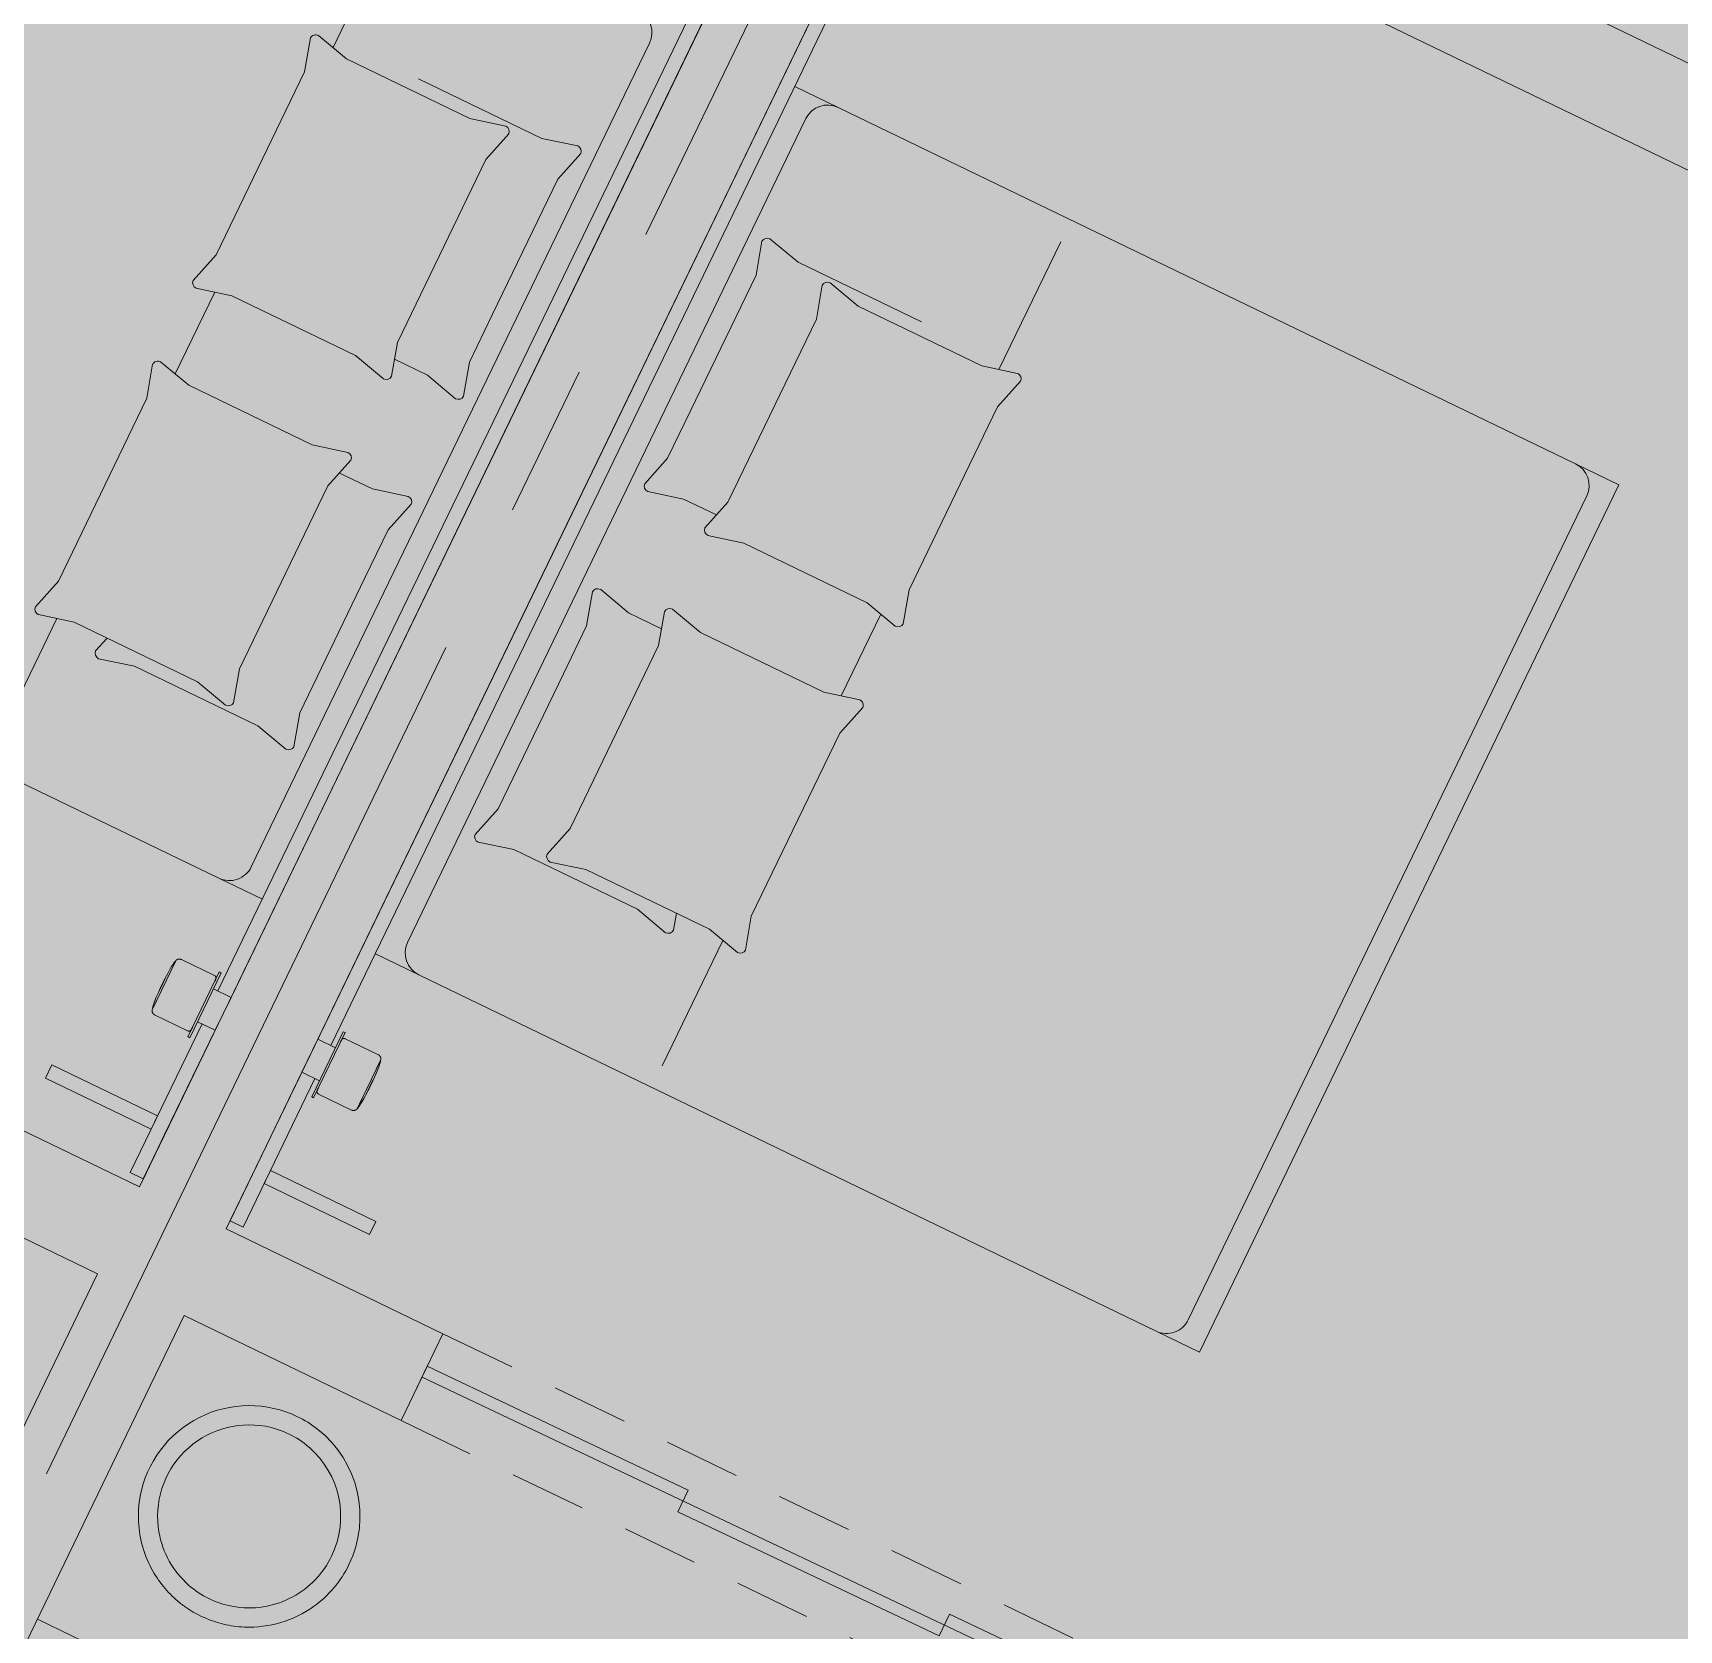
# Model space of a CAD drawing. Header units: metres. Extents: x -466 to 1322, y -1072 to 50.
# Drawn here: x 427.824 to 431.241, y -431.092 to -427.776 of the extents above; entities that cross this region are included whole.
import ezdxf

# ---------------------------------------------------------------- set-up
doc = ezdxf.new("R2010")
doc.units = ezdxf.units.M
for name, pattern in [('B1 P BAJA$0$HIDDEN', [9.525, 6.35, -3.175]), ('CENTER2', [28.575, 19.05, -3.175, 3.175, -3.175]), ('Hidden 1_16_', [0.002381, 0.001587, -0.00079375])]:
    doc.linetypes.add(name, pattern=pattern)
for name, color, linetype, lineweight in [('A - CANCEL', 2, 'Continuous', 0), ('A - Hatch muros', 4, 'Continuous', 0), ('A - PROY', 250, 'B1 P BAJA$0$HIDDEN', 0), ('A-EJES', 61, 'CENTER2', 0), ('A-MUEBLES', 5, 'Continuous', 0), ('A-MURO INT', 4, 'Continuous', 0)]:
    doc.layers.add(name, color=color, linetype=linetype, lineweight=lineweight)
doc.layers.add('Hatch Exterior', color=7, linetype='Continuous', lineweight=0, true_color=0xa99b89)
doc.layers.add('Hatch Interior', color=7, linetype='Continuous', lineweight=0, true_color=0xaf6350)

msp = doc.modelspace()

# ---------------------------------------------------------------- hatches: boundary and pattern name
at = {"layer": 'A - Hatch muros', "transparency": 33554687}
h = msp.add_hatch(color=256, dxfattribs=at)
h.dxf.hatch_style = 1
h.paths.add_polyline_path([(422.6792, -430.2434), (426.1177, -423.131), (426.6579, -423.3922), (426.5709, -423.5722), (426.2107, -423.3981), (423.9039, -428.1697), (424.354, -428.3874), (424.267, -428.5674), (423.8168, -428.3498), (422.8593, -430.3305)])
h.paths.add_polyline_path([(429.5687, -427.0209), (430.3521, -425.4003), (427.6512, -424.0945), (427.216, -424.9948), (427.0359, -424.9078), (427.5582, -423.8274), (433.5002, -426.7001), (432.9779, -427.7805), (432.7979, -427.6934), (433.2331, -426.7931), (430.5322, -425.4874), (429.7487, -427.1079), (432.6297, -428.5007), (432.5427, -428.6808), (429.6617, -427.288), (428.2253, -430.259), (428.6755, -430.4766), (428.5884, -430.6567), (428.1383, -430.439), (427.1807, -432.4197), (427.0007, -432.3327), (427.9582, -430.352), (427.5081, -430.1344), (427.5951, -429.9543), (428.0453, -430.1719), (429.4816, -427.2009), (426.6006, -425.8081), (426.6877, -425.628)])
h.paths.add_polyline_path([(432.4598, -432.5283), (431.5022, -434.509), (431.3221, -434.4219), (432.2797, -432.4412), (431.8295, -432.2236), (431.9166, -432.0435), (432.3667, -432.2612), (434.6736, -427.4895), (434.3135, -427.3154), (434.4005, -427.1354), (435.3008, -427.5706), (435.2138, -427.7507), (434.8537, -427.5766), (432.5468, -432.3482), (432.997, -432.5658), (432.9099, -432.7459)])
h.paths.add_polyline_path([(438.2116, -431.1993), (438.9951, -429.5788), (436.2942, -428.273), (435.8589, -429.1733), (435.6788, -429.0863), (436.2012, -428.0059), (442.1432, -430.8786), (441.6209, -431.959), (441.4408, -431.8719), (441.8761, -430.9716), (439.1751, -429.6658), (438.3917, -431.2864), (441.2727, -432.6792), (441.1856, -432.8593), (438.3046, -431.4664), (436.8683, -434.4375), (437.3184, -434.6551), (437.2314, -434.8351), (436.7812, -434.6175), (435.8237, -436.5982), (435.6436, -436.5111), (436.6012, -434.5305), (436.151, -434.3128), (436.2381, -434.1328), (436.6882, -434.3504), (438.1246, -431.3794), (435.2436, -429.9866), (435.3306, -429.8065)])
h.paths.add_polyline_path([(443.3166, -431.668), (441.0097, -436.4396), (440.5595, -436.222), (440.4725, -436.4021), (440.9226, -436.6197), (439.9651, -438.6004), (440.1451, -438.6874), (441.1027, -436.7067), (441.5529, -436.9244), (441.6399, -436.7443), (441.1897, -436.5267), (443.4966, -431.7551), (443.8567, -431.9292), (443.9438, -431.7491), (443.0435, -431.3138), (442.9564, -431.4939)])
h.paths.add_polyline_path([(446.8546, -435.3778), (447.638, -433.7572), (444.9371, -432.4515), (444.5018, -433.3518), (444.3218, -433.2647), (444.8441, -432.1844), (450.7861, -435.0571), (450.2638, -436.1374), (450.0837, -436.0504), (450.519, -435.1501), (447.8181, -433.8443), (447.0346, -435.4648), (449.9156, -436.8577), (449.8285, -437.0377), (446.9476, -435.6449), (445.5112, -438.6159), (445.9614, -438.8335), (445.8743, -439.0136), (445.4242, -438.796), (444.4666, -440.7767), (444.2865, -440.6896), (445.2441, -438.7089), (444.794, -438.4913), (444.881, -438.3112), (445.3312, -438.5289), (446.7675, -435.5579), (443.8865, -434.165), (443.9736, -433.985)])
h.paths.add_polyline_path([(452.2266, -435.7535), (451.6864, -435.4923), (451.5994, -435.6724), (451.9595, -435.8465), (449.6526, -440.6181), (449.2037, -440.4011), (449.1142, -440.5799), (449.5656, -440.7982), (448.608, -442.7788), (448.7881, -442.8659)])
at = {"layer": 'Hatch Exterior', "transparency": 33554687}
h = msp.add_hatch(color=256, dxfattribs=at)
h.dxf.hatch_style = 1
h.paths.add_polyline_path([(422.6792, -430.2434), (427.1807, -432.4197), (431.5022, -434.509), (448.8046, -442.8739), (449.7456, -440.8852), (423.8168, -428.3498), (423.6368, -428.2628)])
at = {"layer": 'Hatch Interior', "transparency": 33554687}
h = msp.add_hatch(color=256, dxfattribs=at)
h.dxf.hatch_style = 1
edge = h.paths.add_edge_path()
edge.add_line((417.7382, -422.6064), (419.3856, -424.8173))
edge.add_arc((419.7198, -425.4323), 0.7, 36.6996, 118.5178, ccw=False)
edge.add_line((420.2811, -425.014), (421.6441, -423.998))
edge.add_line((421.6441, -423.998), (425.1105, -425.6739))
edge.add_line((425.1105, -425.6739), (423.8168, -428.3498))
edge.add_line((423.8168, -428.3498), (449.7456, -440.8852))
edge.add_line((449.7456, -440.8852), (452.2266, -435.7535))
edge.add_line((452.2266, -435.7535), (452.8795, -434.403))
edge.add_line((452.8795, -434.403), (426.2776, -421.5422))
edge.add_line((426.2776, -421.5422), (424.9683, -419.8365))
edge.add_line((424.9683, -419.8365), (443.8484, -405.7639))
edge.add_line((443.8484, -405.7639), (442.6531, -404.1604))
edge.add_line((442.6531, -404.1604), (449.1895, -399.2884))
edge.add_line((449.1895, -399.2884), (446.0819, -395.1192))
edge.add_line((446.0819, -395.1192), (408.2908, -423.2873))
edge.add_line((408.2908, -423.2873), (413.4672, -425.7899))
edge.add_line((413.4672, -425.7899), (417.7382, -422.6064))

# ---------------------------------------------------------------- linework, layer by layer
at = {"layer": 'A - CANCEL'}
for points in [[(428.6212, -430.5892), (428.6427, -430.5441), (429.1847, -430.8015), (429.1632, -430.8466), (429.7052, -431.104), (429.7267, -431.0589), (430.2686, -431.3162), (430.2472, -431.3614)], [(428.632, -430.5666), (431.8839, -432.111), (431.8731, -432.1336), (431.3312, -431.8762), (431.3526, -431.831), (430.8106, -431.5736), (430.7892, -431.6188), (430.2472, -431.3614)]]:
    msp.add_lwpolyline(points, dxfattribs=at)
at = {"layer": 'A - PROY', "color": 250, "linetype": 'Hidden 1_16_', "ltscale": 100}
msp.add_line((427.8336, -431.0693), (431.975, -433.0714), dxfattribs=at)
for points in [[(428.6755, -430.4766), (431.9166, -432.0435)], [(428.5884, -430.6567), (431.8295, -432.2236)]]:
    msp.add_lwpolyline(points, dxfattribs=at)
at = {"layer": 'A-EJES', "ltscale": 0.1}
msp.add_line((431.1691, -423.907), (425.2785, -436.0914), dxfattribs=at)
at = {"layer": 'A-MUEBLES'}
for p, q in [((428.4472, -427.8065), (428.5754, -427.5414)), ((429.2641, -427.5814), (428.2084, -429.7651)), ((428.2356, -429.7783), (429.2913, -427.5946)), ((428.763, -428.6873), (429.2913, -427.5946)), ((428.4157, -429.8653), (429.4714, -427.6816)), ((429.4986, -427.6948), (428.4429, -429.8785)), ((428.9431, -428.7743), (429.4714, -427.6816)), ((428.2773, -429.5076), (429.1043, -427.7971)), ((428.3883, -427.857), (428.4004, -427.7865)), ((428.417, -427.7813), (428.4753, -427.83)), ((428.4753, -427.83), (428.7315, -427.9538)), ((428.2047, -428.2367), (428.3883, -427.857)), ((428.6247, -427.8712), (428.8809, -427.9951)), ((429.4056, -427.8872), (429.4956, -427.9307)), ((429.4956, -427.9307), (431.0261, -428.6706)), ((428.6018, -429.6645), (429.4288, -427.9539)), ((428.7315, -427.9538), (428.8058, -427.9693)), ((428.812, -427.9855), (428.7644, -428.0388)), ((428.8809, -427.9951), (428.9552, -428.0105)), ((428.7644, -428.0388), (428.5808, -428.4186)), ((428.9614, -428.0267), (428.9137, -428.08)), ((428.9137, -428.08), (428.7784, -428.3599)), ((429.3376, -428.2086), (429.3254, -428.2791)), ((429.4124, -428.252), (429.3542, -428.2034)), ((429.8295, -428.4748), (429.9577, -428.2096)), ((428.157, -428.29), (428.2047, -428.2367)), ((429.6686, -428.3759), (429.4124, -428.252)), ((429.3254, -428.2791), (429.1901, -428.559)), ((428.1196, -428.4841), (428.2017, -428.3143)), ((428.2375, -428.3217), (428.1632, -428.3063)), ((428.4938, -428.4456), (428.2375, -428.3217)), ((429.4627, -428.3), (429.4505, -428.3705)), ((429.5375, -428.3435), (429.4793, -428.2949)), ((429.7937, -428.4674), (429.5375, -428.3435)), ((428.7784, -428.3599), (428.7302, -428.4598)), ((429.4505, -428.3705), (429.2669, -428.7503)), ((428.5808, -428.4186), (428.5686, -428.489)), ((428.1477, -428.5075), (428.0894, -428.4589)), ((428.552, -428.4942), (428.4938, -428.4456)), ((428.6431, -428.4868), (428.5747, -428.4537)), ((428.7302, -428.4598), (428.718, -428.5303)), ((428.0728, -428.4641), (428.0607, -428.5346)), ((428.7014, -428.5354), (428.6431, -428.4868)), ((429.868, -428.4828), (429.7937, -428.4674)), ((428.4039, -428.6314), (428.1477, -428.5075)), ((429.8266, -428.5524), (429.8743, -428.499)), ((428.0607, -428.5346), (427.8771, -428.9143)), ((429.1901, -428.559), (429.1418, -428.6588)), ((429.643, -428.9321), (429.8266, -428.5524)), ((428.4782, -428.6469), (428.4039, -428.6314)), ((428.4368, -428.7164), (428.4845, -428.6631)), ((429.1418, -428.6588), (429.0941, -428.7121)), ((428.763, -428.6873), (428.2356, -429.7783)), ((428.529, -428.7229), (428.4606, -428.6898)), ((431.0261, -428.6706), (431.1162, -428.7142)), ((428.2532, -429.0961), (428.4368, -428.7164)), ((428.6033, -428.7383), (428.529, -428.7229)), ((429.1004, -428.7283), (429.1747, -428.7438)), ((431.1162, -428.7142), (430.2456, -430.5148)), ((428.5619, -428.8079), (428.6096, -428.7545)), ((429.1747, -428.7438), (429.2431, -428.7769)), ((429.2669, -428.7503), (429.2192, -428.8036)), ((431.0494, -428.7374), (430.2224, -430.448)), ((426.68, -428.791), (428.2105, -429.5309)), ((428.9431, -428.7743), (428.4157, -429.8653)), ((428.5136, -428.9077), (428.5619, -428.8079)), ((429.2255, -428.8198), (429.2998, -428.8353)), ((429.2998, -428.8353), (429.556, -428.9591)), ((427.8771, -428.9143), (427.8294, -428.9676)), ((428.3783, -429.1876), (428.5136, -428.9077)), ((428.9735, -429.0069), (428.9857, -428.9364)), ((429.0023, -428.9312), (429.0606, -428.9798)), ((429.6309, -429.0026), (429.643, -428.9321)), ((429.1517, -428.9725), (429.2099, -429.0211)), ((429.556, -428.9591), (429.6143, -429.0078)), ((427.8742, -428.9918), (427.7484, -429.2519)), ((427.8357, -428.9838), (427.91, -428.9993)), ((427.91, -428.9993), (428.1662, -429.1232)), ((428.9253, -429.1067), (428.9735, -429.0069)), ((429.0606, -428.9798), (429.129, -429.0129)), ((429.1229, -429.0481), (429.1351, -428.9776)), ((429.502, -429.1524), (429.5841, -428.9826)), ((427.9784, -429.0324), (427.9545, -429.0591)), ((429.2099, -429.0211), (429.4662, -429.145)), ((427.9608, -429.0753), (428.0351, -429.0907)), ((428.9393, -429.4279), (429.1229, -429.0481)), ((428.0351, -429.0907), (428.2913, -429.2146)), ((428.241, -429.1666), (428.2532, -429.0961)), ((428.79, -429.3866), (428.9253, -429.1067)), ((428.1662, -429.1232), (428.2244, -429.1718)), ((429.4662, -429.145), (429.5405, -429.1604)), ((429.5467, -429.1766), (429.499, -429.2299)), ((428.3661, -429.2581), (428.3783, -429.1876)), ((428.2913, -429.2146), (428.3495, -429.2632)), ((429.499, -429.2299), (429.3154, -429.6097)), ((428.7423, -429.4399), (428.79, -429.3866)), ((428.8917, -429.4812), (428.9393, -429.4279)), ((428.8228, -429.4716), (428.7485, -429.4561)), ((429.079, -429.5955), (428.8228, -429.4716)), ((428.9722, -429.5128), (428.8979, -429.4974)), ((429.2284, -429.6367), (428.9722, -429.5128)), ((428.2105, -429.5309), (428.3006, -429.5744)), ((429.1373, -429.6441), (429.079, -429.5955)), ((429.16, -429.6036), (429.1539, -429.6389)), ((429.3154, -429.6097), (429.3033, -429.6802)), ((429.2867, -429.6853), (429.2284, -429.6367)), ((428.6251, -429.7313), (428.5351, -429.6878)), ((429.2565, -429.6601), (429.1307, -429.9202)), ((428.1211, -429.7022), (428.0717, -429.8042)), ((428.1118, -429.7214), (428.1211, -429.7022)), ((428.201, -429.733), (428.1324, -429.6998)), ((428.1459, -429.8604), (428.2112, -429.7254)), ((428.2112, -429.7254), (428.2101, -429.7277)), ((428.2151, -429.7273), (428.2112, -429.7254)), ((428.2151, -429.7273), (428.1498, -429.8623)), ((428.214, -429.7296), (428.2151, -429.7273)), ((430.1556, -430.4712), (428.6251, -429.7313)), ((428.0717, -429.8042), (428.081, -429.785)), ((428.2356, -429.7783), (428.199, -429.7606)), ((428.2356, -429.7783), (428.2025, -429.8467)), ((428.0769, -429.8146), (428.1455, -429.8477)), ((428.1753, -429.8335), (428.0263, -430.1418)), ((428.0535, -430.155), (428.2025, -429.8467)), ((428.2025, -429.8467), (428.1102, -430.0377)), ((428.147, -429.8581), (428.1459, -429.8604)), ((428.1459, -429.8604), (428.1498, -429.8623)), ((428.1498, -429.8623), (428.1509, -429.86)), ((428.1659, -429.829), (428.2025, -429.8467)), ((428.4684, -429.8497), (428.4031, -429.9848)), ((428.407, -429.9866), (428.4723, -429.8516)), ((428.4673, -429.852), (428.4684, -429.8497)), ((428.4684, -429.8497), (428.4723, -429.8516)), ((428.4723, -429.8516), (428.4712, -429.8539)), ((428.4157, -429.8653), (428.3826, -429.9338)), ((428.4157, -429.8653), (428.4523, -429.883)), ((428.4726, -429.8643), (428.5413, -429.8975)), ((427.8639, -429.9187), (427.8508, -429.9459)), ((428.083, -430.0246), (427.8639, -429.9187)), ((428.5464, -429.9078), (428.4971, -430.0098)), ((428.5371, -429.927), (428.5464, -429.9078)), ((427.8508, -429.9459), (428.0698, -430.0518)), ((428.2335, -430.242), (428.3826, -429.9338)), ((428.4098, -429.9469), (428.2608, -430.2552)), ((428.3826, -429.9338), (428.2902, -430.1248)), ((428.4192, -429.9514), (428.3826, -429.9338)), ((428.4031, -429.9848), (428.4042, -429.9825)), ((428.407, -429.9866), (428.4031, -429.9848)), ((428.4081, -429.9843), (428.407, -429.9866)), ((428.4858, -430.0122), (428.4171, -429.979)), ((428.4971, -430.0098), (428.5064, -429.9906)), ((428.0698, -430.0518), (428.083, -430.0246)), ((428.0971, -430.0647), (428.0536, -430.1548)), ((428.1102, -430.0377), (428.0971, -430.0647)), ((428.2902, -430.1248), (428.2772, -430.1518)), ((428.0263, -430.1418), (428.0535, -430.155)), ((428.2772, -430.1518), (428.2336, -430.2418)), ((428.3043, -430.1651), (428.3174, -430.1379)), ((428.5233, -430.271), (428.3043, -430.1651)), ((428.3174, -430.1379), (428.5364, -430.2438)), ((428.2608, -430.2552), (428.2335, -430.242)), ((428.5364, -430.2438), (428.5233, -430.271)), ((430.2456, -430.5148), (430.1556, -430.4712))]:
    msp.add_line(p, q, dxfattribs=at)
at = {"layer": 'A-MUEBLES', "flags": 128}
for points in [[(428.0984, -429.7398), (428.1041, -429.7287), (428.1102, -429.7177), (428.113, -429.7131)], [(428.113, -429.7131), (428.1146, -429.7105), (428.1164, -429.708), (428.1182, -429.7056), (428.1201, -429.7033), (428.1211, -429.7022)], [(428.1211, -429.7022), (428.1213, -429.7019), (428.1216, -429.7016), (428.1219, -429.7014), (428.1221, -429.7011), (428.1224, -429.7009), (428.1227, -429.7006), (428.123, -429.7004), (428.1234, -429.7002), (428.1237, -429.7), (428.124, -429.6999), (428.1244, -429.6997), (428.1247, -429.6995), (428.1251, -429.6994), (428.1254, -429.6993), (428.1258, -429.6992), (428.1262, -429.6991), (428.1265, -429.699), (428.1269, -429.699), (428.1273, -429.6989), (428.1276, -429.6989), (428.128, -429.6989), (428.1284, -429.6989), (428.1288, -429.6989), (428.1292, -429.6989), (428.1295, -429.6989), (428.1299, -429.699), (428.1303, -429.6991), (428.1306, -429.6992), (428.131, -429.6993), (428.1314, -429.6994), (428.1317, -429.6995), (428.1321, -429.6996), (428.1324, -429.6998)], [(428.0984, -429.7398), (428.0984, -429.7398), (428.0984, -429.7398), (428.0984, -429.7399), (428.0984, -429.74), (428.0983, -429.74), (428.0983, -429.7401), (428.0982, -429.7403), (428.0981, -429.7404), (428.0981, -429.7406), (428.098, -429.7407), (428.0979, -429.7409), (428.0978, -429.7411), (428.0977, -429.7414), (428.0976, -429.7416), (428.0974, -429.7418), (428.0973, -429.7421), (428.0972, -429.7424), (428.097, -429.7427), (428.0969, -429.743), (428.0967, -429.7433), (428.0966, -429.7437), (428.0964, -429.744), (428.0962, -429.7444), (428.096, -429.7448), (428.0958, -429.7452), (428.0957, -429.7456), (428.0955, -429.746), (428.0953, -429.7464), (428.0951, -429.7468), (428.0948, -429.7472), (428.0946, -429.7477), (428.0944, -429.7481), (428.0942, -429.7486), (428.094, -429.749), (428.0938, -429.7495), (428.0935, -429.7499), (428.0933, -429.7504), (428.0931, -429.7509), (428.0929, -429.7513), (428.0926, -429.7518), (428.0924, -429.7523), (428.0922, -429.7527), (428.092, -429.7532), (428.0917, -429.7536), (428.0915, -429.7541), (428.0913, -429.7545), (428.0911, -429.755), (428.0909, -429.7554), (428.0907, -429.7559), (428.0905, -429.7563), (428.0903, -429.7567), (428.0901, -429.7571), (428.0899, -429.7575), (428.0897, -429.7579), (428.0895, -429.7583), (428.0893, -429.7587), (428.0891, -429.759), (428.089, -429.7594), (428.0888, -429.7597), (428.0887, -429.76), (428.0885, -429.7603), (428.0884, -429.7606), (428.0882, -429.7609), (428.0881, -429.7612), (428.088, -429.7614), (428.0879, -429.7617), (428.0878, -429.7619), (428.0877, -429.7621), (428.0876, -429.7623), (428.0875, -429.7624), (428.0874, -429.7626), (428.0874, -429.7627), (428.0873, -429.7628), (428.0873, -429.7629), (428.0872, -429.763), (428.0872, -429.763), (428.0872, -429.7631), (428.0872, -429.7631)], [(428.0872, -429.7631), (428.0872, -429.7631), (428.0872, -429.7631), (428.0872, -429.763), (428.0872, -429.7629), (428.0873, -429.7629), (428.0873, -429.7628), (428.0874, -429.7626), (428.0875, -429.7625), (428.0875, -429.7623), (428.0876, -429.7622), (428.0877, -429.762), (428.0878, -429.7618), (428.0879, -429.7616), (428.088, -429.7613), (428.0882, -429.7611), (428.0883, -429.7608), (428.0884, -429.7605), (428.0886, -429.7602), (428.0887, -429.7599), (428.0889, -429.7596), (428.089, -429.7592), (428.0892, -429.7589), (428.0894, -429.7585), (428.0896, -429.7581), (428.0898, -429.7577), (428.09, -429.7573), (428.0902, -429.7569), (428.0904, -429.7565), (428.0906, -429.7561), (428.0908, -429.7557), (428.091, -429.7552), (428.0912, -429.7548), (428.0914, -429.7543), (428.0916, -429.7539), (428.0918, -429.7534), (428.0921, -429.753), (428.0923, -429.7525), (428.0925, -429.752), (428.0927, -429.7516), (428.093, -429.7511), (428.0932, -429.7506), (428.0934, -429.7502), (428.0936, -429.7497), (428.0939, -429.7493), (428.0941, -429.7488), (428.0943, -429.7484), (428.0945, -429.7479), (428.0947, -429.7475), (428.0949, -429.747), (428.0951, -429.7466), (428.0953, -429.7462), (428.0955, -429.7458), (428.0957, -429.7454), (428.0959, -429.745), (428.0961, -429.7446), (428.0963, -429.7442), (428.0965, -429.7439), (428.0966, -429.7435), (428.0968, -429.7432), (428.097, -429.7429), (428.0971, -429.7426), (428.0972, -429.7423), (428.0974, -429.742), (428.0975, -429.7417), (428.0976, -429.7415), (428.0977, -429.7412), (428.0978, -429.741), (428.0979, -429.7408), (428.098, -429.7406), (428.0981, -429.7405), (428.0982, -429.7403), (428.0982, -429.7402), (428.0983, -429.7401), (428.0983, -429.74), (428.0984, -429.7399), (428.0984, -429.7399), (428.0984, -429.7398), (428.0984, -429.7398)], [(428.201, -429.733), (428.2012, -429.7331), (428.2014, -429.7332), (428.2016, -429.7333), (428.2018, -429.7335), (428.202, -429.7336), (428.2022, -429.7337), (428.2024, -429.7339), (428.2026, -429.7341), (428.2027, -429.7342), (428.2029, -429.7344), (428.203, -429.7346), (428.2032, -429.7348), (428.2033, -429.7349), (428.2034, -429.7351), (428.2036, -429.7353), (428.2037, -429.7356), (428.2038, -429.7358), (428.2039, -429.736), (428.204, -429.7362), (428.204, -429.7364), (428.2041, -429.7366), (428.2042, -429.7369), (428.2042, -429.7371), (428.2043, -429.7373), (428.2043, -429.7376), (428.2043, -429.7378), (428.2043, -429.738), (428.2043, -429.7383), (428.2043, -429.7385), (428.2043, -429.7387), (428.2043, -429.739), (428.2043, -429.7392), (428.2042, -429.7394), (428.2042, -429.7397), (428.2041, -429.7399), (428.204, -429.7401), (428.204, -429.7403), (428.2039, -429.7406), (428.2038, -429.7408)], [(428.2016, -429.7454), (428.2019, -429.7446), (428.2023, -429.7438), (428.2026, -429.7432), (428.2029, -429.7426), (428.2031, -429.7421), (428.2033, -429.7417), (428.2035, -429.7413), (428.2036, -429.7411), (428.2037, -429.7409), (428.2038, -429.7408)], [(428.2037, -429.7409), (428.2037, -429.741), (428.2036, -429.7412), (428.2034, -429.7415), (428.2033, -429.7419)], [(428.0717, -429.8042), (428.0723, -429.8012), (428.073, -429.7983), (428.0738, -429.7954), (428.0748, -429.7925), (428.0753, -429.7911)], [(428.0753, -429.7911), (428.0798, -429.7795), (428.0849, -429.768), (428.0872, -429.7631)], [(428.0769, -429.8146), (428.0766, -429.8144), (428.0762, -429.8142), (428.0759, -429.814), (428.0756, -429.8138), (428.0753, -429.8136), (428.075, -429.8133), (428.0747, -429.8131), (428.0744, -429.8128), (428.0742, -429.8126), (428.0739, -429.8123), (428.0737, -429.812), (428.0734, -429.8117), (428.0732, -429.8114), (428.073, -429.8111), (428.0728, -429.8108), (428.0726, -429.8104), (428.0725, -429.8101), (428.0723, -429.8097), (428.0722, -429.8094), (428.072, -429.809), (428.0719, -429.8087), (428.0718, -429.8083), (428.0718, -429.8079), (428.0717, -429.8076), (428.0716, -429.8072), (428.0716, -429.8068), (428.0716, -429.8064), (428.0716, -429.8061), (428.0716, -429.8057), (428.0716, -429.8053), (428.0716, -429.8049), (428.0717, -429.8046), (428.0717, -429.8042)], [(428.1533, -429.8452), (428.1532, -429.8454), (428.153, -429.8456), (428.1529, -429.8458), (428.1528, -429.846), (428.1526, -429.8462), (428.1525, -429.8464), (428.1523, -429.8465), (428.1522, -429.8467), (428.152, -429.8469), (428.1518, -429.847), (428.1516, -429.8472), (428.1514, -429.8473), (428.1512, -429.8474), (428.151, -429.8475), (428.1508, -429.8477), (428.1506, -429.8478), (428.1504, -429.8479), (428.1502, -429.8479), (428.15, -429.848), (428.1497, -429.8481), (428.1495, -429.8482), (428.1493, -429.8482), (428.149, -429.8483), (428.1488, -429.8483), (428.1486, -429.8483), (428.1483, -429.8483), (428.1481, -429.8483), (428.1479, -429.8483), (428.1476, -429.8483), (428.1474, -429.8483), (428.1472, -429.8483), (428.1469, -429.8482), (428.1467, -429.8482), (428.1465, -429.8481), (428.1463, -429.848), (428.146, -429.848), (428.1458, -429.8479), (428.1456, -429.8478), (428.1455, -429.8477)], [(428.1534, -429.845), (428.1535, -429.8448), (428.1536, -429.8446), (428.1537, -429.8443), (428.1539, -429.844), (428.1541, -429.8435), (428.1544, -429.843), (428.1547, -429.8424), (428.155, -429.8417), (428.1554, -429.8409), (428.1558, -429.84)], [(428.1538, -429.8442), (428.1536, -429.8445), (428.1535, -429.8447), (428.1534, -429.8449), (428.1534, -429.845)], [(428.4626, -429.8716), (428.463, -429.8708), (428.4633, -429.87), (428.4636, -429.8694), (428.4639, -429.8688), (428.4642, -429.8683), (428.4644, -429.8679), (428.4645, -429.8675), (428.4646, -429.8673), (428.4647, -429.8671), (428.4648, -429.867)], [(428.4648, -429.8671), (428.4647, -429.8672), (428.4646, -429.8674), (428.4645, -429.8677), (428.4643, -429.8681)], [(428.4726, -429.8643), (428.4724, -429.8642), (428.4722, -429.8641), (428.472, -429.864), (428.4717, -429.8639), (428.4715, -429.8639), (428.4713, -429.8638), (428.4711, -429.8638), (428.4708, -429.8637), (428.4706, -429.8637), (428.4704, -429.8637), (428.4701, -429.8637), (428.4699, -429.8637), (428.4697, -429.8637), (428.4694, -429.8637), (428.4692, -429.8638), (428.469, -429.8638), (428.4687, -429.8639), (428.4685, -429.8639), (428.4683, -429.864), (428.4681, -429.8641), (428.4678, -429.8641), (428.4676, -429.8642), (428.4674, -429.8643), (428.4672, -429.8644), (428.467, -429.8646), (428.4668, -429.8647), (428.4666, -429.8648), (428.4664, -429.865), (428.4662, -429.8651), (428.4661, -429.8653), (428.4659, -429.8654), (428.4657, -429.8656), (428.4656, -429.8658), (428.4654, -429.866), (428.4653, -429.8662), (428.4652, -429.8663), (428.465, -429.8665), (428.4649, -429.8668), (428.4648, -429.867)], [(428.531, -429.9489), (428.5362, -429.9376), (428.541, -429.926), (428.5429, -429.9209)], [(428.5464, -429.9078), (428.5465, -429.9074), (428.5465, -429.9071), (428.5466, -429.9067), (428.5466, -429.9063), (428.5466, -429.9059), (428.5466, -429.9056), (428.5466, -429.9052), (428.5465, -429.9048), (428.5465, -429.9044), (428.5464, -429.9041), (428.5463, -429.9037), (428.5462, -429.9033), (428.5461, -429.903), (428.546, -429.9026), (428.5458, -429.9023), (428.5457, -429.9019), (428.5455, -429.9016), (428.5453, -429.9013), (428.5451, -429.9009), (428.5449, -429.9006), (428.5447, -429.9003), (428.5445, -429.9), (428.5442, -429.8997), (428.544, -429.8994), (428.5437, -429.8992), (428.5434, -429.8989), (428.5431, -429.8987), (428.5429, -429.8984), (428.5425, -429.8982), (428.5422, -429.898), (428.5419, -429.8978), (428.5416, -429.8976), (428.5413, -429.8975)], [(428.5429, -429.9209), (428.5439, -429.918), (428.5448, -429.9152), (428.5455, -429.9122), (428.5461, -429.9093), (428.5464, -429.9078)], [(428.531, -429.9489), (428.531, -429.9489), (428.531, -429.949), (428.5309, -429.949), (428.5309, -429.9491), (428.5309, -429.9492), (428.5308, -429.9493), (428.5308, -429.9494), (428.5307, -429.9495), (428.5306, -429.9497), (428.5305, -429.9499), (428.5305, -429.95), (428.5304, -429.9502), (428.5302, -429.9505), (428.5301, -429.9507), (428.53, -429.951), (428.5299, -429.9512), (428.5297, -429.9515), (428.5296, -429.9518), (428.5294, -429.9521), (428.5293, -429.9525), (428.5291, -429.9528), (428.5289, -429.9532), (428.5288, -429.9535), (428.5286, -429.9539), (428.5284, -429.9543), (428.5282, -429.9547), (428.528, -429.9551), (428.5278, -429.9555), (428.5276, -429.9559), (428.5274, -429.9564), (428.5272, -429.9568), (428.527, -429.9572), (428.5268, -429.9577), (428.5265, -429.9581), (428.5263, -429.9586), (428.5261, -429.9591), (428.5259, -429.9595), (428.5256, -429.96), (428.5254, -429.9604), (428.5252, -429.9609), (428.525, -429.9614), (428.5247, -429.9618), (428.5245, -429.9623), (428.5243, -429.9628), (428.5241, -429.9632), (428.5239, -429.9637), (428.5236, -429.9641), (428.5234, -429.9646), (428.5232, -429.965), (428.523, -429.9654), (428.5228, -429.9658), (428.5226, -429.9662), (428.5224, -429.9666), (428.5222, -429.967), (428.5221, -429.9674), (428.5219, -429.9678), (428.5217, -429.9682), (428.5215, -429.9685), (428.5214, -429.9688), (428.5212, -429.9692), (428.5211, -429.9695), (428.5209, -429.9698), (428.5208, -429.97), (428.5207, -429.9703), (428.5205, -429.9705), (428.5204, -429.9708), (428.5203, -429.971), (428.5202, -429.9712), (428.5201, -429.9714), (428.5201, -429.9715), (428.52, -429.9717), (428.5199, -429.9718), (428.5199, -429.9719), (428.5198, -429.972), (428.5198, -429.9721), (428.5198, -429.9722), (428.5197, -429.9722), (428.5197, -429.9722)], [(428.5197, -429.9722), (428.5197, -429.9722), (428.5198, -429.9722), (428.5198, -429.9721), (428.5198, -429.9721), (428.5198, -429.972), (428.5199, -429.9719), (428.52, -429.9718), (428.52, -429.9716), (428.5201, -429.9715), (428.5202, -429.9713), (428.5203, -429.9711), (428.5204, -429.9709), (428.5205, -429.9707), (428.5206, -429.9704), (428.5207, -429.9702), (428.5208, -429.9699), (428.521, -429.9696), (428.5211, -429.9693), (428.5213, -429.969), (428.5214, -429.9687), (428.5216, -429.9683), (428.5218, -429.968), (428.522, -429.9676), (428.5221, -429.9672), (428.5223, -429.9669), (428.5225, -429.9665), (428.5227, -429.9661), (428.5229, -429.9656), (428.5231, -429.9652), (428.5233, -429.9648), (428.5235, -429.9644), (428.5237, -429.9639), (428.524, -429.9635), (428.5242, -429.963), (428.5244, -429.9626), (428.5246, -429.9621), (428.5249, -429.9616), (428.5251, -429.9612), (428.5253, -429.9607), (428.5255, -429.9602), (428.5258, -429.9598), (428.526, -429.9593), (428.5262, -429.9588), (428.5264, -429.9584), (428.5266, -429.9579), (428.5269, -429.9575), (428.5271, -429.957), (428.5273, -429.9566), (428.5275, -429.9562), (428.5277, -429.9557), (428.5279, -429.9553), (428.5281, -429.9549), (428.5283, -429.9545), (428.5285, -429.9541), (428.5287, -429.9537), (428.5289, -429.9534), (428.529, -429.953), (428.5292, -429.9526), (428.5294, -429.9523), (428.5295, -429.952), (428.5297, -429.9517), (428.5298, -429.9514), (428.5299, -429.9511), (428.5301, -429.9508), (428.5302, -429.9506), (428.5303, -429.9504), (428.5304, -429.9502), (428.5305, -429.95), (428.5306, -429.9498), (428.5307, -429.9496), (428.5307, -429.9495), (428.5308, -429.9493), (428.5309, -429.9492), (428.5309, -429.9491), (428.5309, -429.9491), (428.531, -429.949), (428.531, -429.949), (428.531, -429.9489)], [(428.4143, -429.9714), (428.4142, -429.9716), (428.4141, -429.9718), (428.4141, -429.9721), (428.414, -429.9723), (428.414, -429.9725), (428.4139, -429.9728), (428.4139, -429.973), (428.4138, -429.9732), (428.4138, -429.9735), (428.4138, -429.9737), (428.4138, -429.9739), (428.4138, -429.9742), (428.4139, -429.9744), (428.4139, -429.9746), (428.4139, -429.9749), (428.414, -429.9751), (428.414, -429.9753), (428.4141, -429.9755), (428.4142, -429.9758), (428.4143, -429.976), (428.4144, -429.9762), (428.4145, -429.9764), (428.4146, -429.9766), (428.4147, -429.9768), (428.4148, -429.977), (428.415, -429.9772), (428.4151, -429.9774), (428.4152, -429.9776), (428.4154, -429.9778), (428.4156, -429.9779), (428.4157, -429.9781), (428.4159, -429.9782), (428.4161, -429.9784), (428.4163, -429.9785), (428.4165, -429.9787), (428.4167, -429.9788), (428.4169, -429.9789), (428.4171, -429.979), (428.4171, -429.979)], [(428.4144, -429.9712), (428.4145, -429.971), (428.4146, -429.9708), (428.4147, -429.9705), (428.4149, -429.9702), (428.4151, -429.9697), (428.4154, -429.9692), (428.4157, -429.9686), (428.416, -429.9679), (428.4164, -429.9671), (428.4168, -429.9662)], [(428.4148, -429.9703), (428.4147, -429.9707), (428.4145, -429.9709), (428.4145, -429.9711), (428.4144, -429.9712)], [(428.4971, -430.0098), (428.4991, -430.0076), (428.5009, -430.0052), (428.5027, -430.0027), (428.5044, -430.0002), (428.5052, -429.999)], [(428.5052, -429.999), (428.5115, -429.9881), (428.5173, -429.9771), (428.5197, -429.9722)], [(428.4858, -430.0122), (428.4861, -430.0124), (428.4865, -430.0125), (428.4868, -430.0127), (428.4872, -430.0128), (428.4876, -430.0129), (428.4879, -430.013), (428.4883, -430.013), (428.4887, -430.0131), (428.489, -430.0131), (428.4894, -430.0132), (428.4898, -430.0132), (428.4902, -430.0132), (428.4906, -430.0132), (428.4909, -430.0131), (428.4913, -430.0131), (428.4917, -430.013), (428.492, -430.0129), (428.4924, -430.0128), (428.4928, -430.0127), (428.4931, -430.0126), (428.4935, -430.0125), (428.4938, -430.0123), (428.4942, -430.0122), (428.4945, -430.012), (428.4948, -430.0118), (428.4951, -430.0116), (428.4955, -430.0114), (428.4958, -430.0111), (428.496, -430.0109), (428.4963, -430.0106), (428.4966, -430.0104), (428.4969, -430.0101), (428.4971, -430.0098)]]:
    msp.add_lwpolyline(points, dxfattribs=at)
at = {"layer": 'A-MUEBLES'}
for centre, start, end in [((429.0593, -427.7753), 334.1983, 64.1983), ((429.4738, -427.9757), 64.1983, 154.1983), ((431.0044, -428.7156), 334.1983, 64.1983), ((428.2323, -429.4859), 244.1983, 334.1983), ((428.6469, -429.6863), 154.1983, 244.1983), ((430.1774, -430.4262), 244.1983, 334.1983)]:
    msp.add_arc(centre, 0.05, start, end, dxfattribs=at)
at = {"layer": 'A-MUEBLES', "lineweight": 0}
for start, end in [(77.0889, 182.8163), (51.784, 77.0889), (334.1793, 51.784), (182.8163, 209.5639), (209.5639, 220.6944), (305.5422, 334.1793), (220.6944, 231.2696), (231.2696, 237.2562), (237.2562, 256.5745), (267.6641, 305.5422), (256.5745, 267.6641)]:
    msp.add_arc((428.2732, -430.8559), 0.23, start, end, dxfattribs=at)
at = {"layer": 'A-MUEBLES', "color": 254, "lineweight": 0}
for start, end in [(79.7764, 189.8971), (64.1793, 79.7764), (49.2328, 64.1793), (334.1793, 49.1793), (189.8971, 228.5821), (298.4614, 334.1793), (228.5821, 259.1257), (259.1793, 298.4614)]:
    msp.add_arc((428.2732, -430.8559), 0.19, start, end, dxfattribs=at)
at = {"layer": 'A-MUEBLES'}
for centre, start_param, end_param in [((428.4119, -427.792), 1.570796, 3.141593), ((428.8006, -427.98), 0, 1.570796), ((428.95, -428.0212), 0, 1.570796), ((428.1684, -428.2956), 3.141593, 4.712389), ((428.0843, -428.4696), 1.570796, 3.141593), ((428.5572, -428.4835), 4.712389, 6.283185), ((428.7065, -428.5248), 4.712389, 6.283185), ((428.473, -428.6575), 0, 1.570796), ((428.5981, -428.749), 0, 1.570796), ((427.8408, -428.9732), 3.141593, 4.712389), ((427.9659, -429.0646), 3.141593, 4.712389), ((428.2296, -429.1611), 4.712389, 6.283185), ((428.3547, -429.2526), 4.712389, 6.283185)]:
    msp.add_ellipse(centre, major_axis=(0.0114, -0.0055), ratio=0.934205, start_param=start_param, end_param=end_param, dxfattribs=at)
at = {"layer": 'A-MUEBLES', "extrusion": (0, 0, -1)}
for centre, start_param, end_param in [((429.349, -428.2141), 0, 1.570796), ((429.4741, -428.3056), 0, 1.570796), ((429.8629, -428.4935), 1.570796, 3.141593), ((429.1056, -428.7177), 4.712389, 6.283185), ((429.2307, -428.8091), 4.712389, 6.283185), ((428.9972, -428.9419), 0, 1.570796), ((429.1465, -428.9831), 0, 1.570796), ((429.6194, -428.9971), 3.141593, 4.712389), ((429.5353, -429.1711), 1.570796, 3.141593), ((428.7537, -429.4455), 4.712389, 6.283185), ((428.9031, -429.4867), 4.712389, 6.283185), ((429.1425, -429.6334), 3.141593, 4.712389), ((429.2918, -429.6746), 3.141593, 4.712389)]:
    msp.add_ellipse(centre, major_axis=(-0.0114, 0.0055), ratio=0.934205, start_param=start_param, end_param=end_param, dxfattribs=at)
at = {"layer": 'A-MURO INT'}
for points in [[(427.5582, -423.8274), (433.5002, -426.7001), (432.9779, -427.7805), (432.7979, -427.6934), (433.2331, -426.7931), (430.5322, -425.4874), (429.7487, -427.1079), (432.6297, -428.5007), (432.5427, -428.6808), (429.6617, -427.288), (428.2253, -430.259), (428.6755, -430.4766), (428.5884, -430.6567), (428.1383, -430.439), (427.1807, -432.4197)], [(427.5951, -429.9543), (428.0453, -430.1719), (429.4816, -427.2009), (426.6006, -425.8081)], [(427.0007, -432.3327), (427.9582, -430.352), (427.5081, -430.1344)]]:
    msp.add_lwpolyline(points, dxfattribs=at)

doc.saveas('drawing.dxf')
